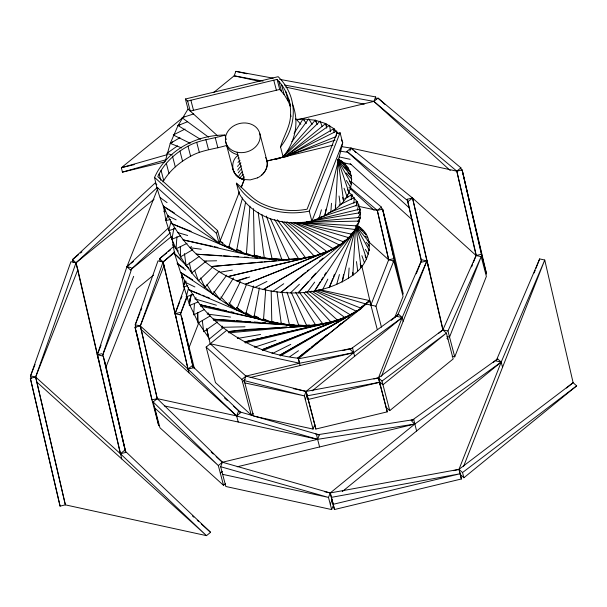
<?xml version="1.0" encoding="UTF-8"?>
<svg xmlns="http://www.w3.org/2000/svg" width="607" height="607" viewBox="0 0 607 607"><rect width="100%" height="100%" fill="white"/><g stroke="black" fill="none" stroke-linecap="round" stroke-linejoin="round"><path stroke-width="0.91" d="M338.236 159.778L335.443 208.96L324.775 215.751L311.877 221.176A69.13 57.718 -14.7 0 1 239.037 193.238L236.396 183.177A69.13 57.718 -14.7 0 0 309.236 211.122L311.877 221.176L342.705 142.804L340.064 132.743L336.703 133.555L307.104 209.187C292.46 211.98 276.989 210.409 263.362 204.278C252.413 199.847 245.554 190.067 236.396 183.177M355.459 228.907L352.834 275.252C316.308 301.004 266.018 296.133 227.815 276.64C189.657 256.966 162.706 219.347 154.557 177.388A69.13 57.718 -14.7 0 1 225.015 135.065L226.214 139.633M356.908 203.368L357.015 201.478L351.256 194.938L344.715 198.777M176.933 236.647L176.045 248.847L187.009 243.377M194.46 303.637L193.641 314.896L204.605 309.426M249.902 206.145L246.396 254.227L236.237 249.257M265.722 289.387L263.461 320.504L254.143 315.951M272.232 352.538L272.156 353.646L290.761 344.359M330.868 211.752L331.483 203.307M336.407 135.718L336.748 131.021L285.298 156.705M348.388 278.294L349.139 267.968M353.858 203.193L354.268 197.563L339.085 205.136M271.185 290.882L271.815 322.772C227.739 312.764 188.989 281.314 171.872 239.249L172.085 237.375M189.945 298.341L189.24 303.955L197.738 321.619L208.717 337.856L206.699 328.592M280.525 146.947A69.13 57.718 -14.7 0 0 278.143 76.687L185.393 99.009L187.631 101.043L277.08 79.388C286.238 88.66 291.14 101.733 290.586 114.731C290.465 126.4 283.598 136.082 280.525 146.947L283.166 157.008L267.004 161.022C268.491 168.078 263.772 174.899 257.558 177.843M180.666 235.713L171.872 239.249L173.921 228.141M191.258 294.706L189.263 305.541L198.057 302.005M327.992 213.14L357.015 201.478C367.888 220.591 350.216 240.842 333.471 248.9C303.379 263.719 267.611 262.178 236.548 251.215L245.615 202.048M172.335 239.917L174.588 253.734L180.567 272.391L189.225 289.979L253.938 317.499L259.409 287.817M262.861 349.42L262.634 350.649L350.861 315.185L311.672 291.094M325.967 209.271L324.775 215.751L342.705 142.804L341.339 139.42M343.532 274.637L342.166 282.043L354.936 230.061M356.165 206.107L357.015 201.478M191.03 294.85L189.24 303.955L183.428 285.244L181.584 273.249M359.648 210.91L360.095 209.089L312.666 220.5M171.098 221.654L168.579 230.728L175.719 228.399M188.686 287.703L186.174 296.777L193.314 294.448M242.504 197.965L228.664 247.846L219.537 241.146M237.474 280.586L237.36 280.995L249.75 276.944M253.529 286.011L245.721 314.123L236.662 307.468M254.758 346.058L254.416 347.272L275.95 340.231M319.153 217.974L321.414 209.802M336.665 284.508L339.442 274.523M357.326 210.083L358.836 204.635L318.667 217.761M165.248 161.325L170.256 143.381L178.026 125.543L188.026 109.07L185.393 99.009M283.727 155.324L283.166 157.008A69.13 57.718 -14.7 0 0 292.331 103.797M121.749 458.93L97.287 354.799L126.931 266.731L157.888 188.033M156.811 184.687L155.043 183.086L72.476 259.614L76.012 262.808L97.287 354.799L102.386 355.907L131.727 268.742M171.872 239.249L165.893 220.591L166.5 218.793M184.665 281.709L183.428 285.244L185.196 280.889M154.011 199.255L76.012 262.808L70.913 261.7L30.547 375.908L35.646 377.015L120.391 453.733L124.458 450.409L210.568 532.324L206.494 535.647L65.374 504.865L35.646 377.015L76.012 262.808L157.19 187.571M502.558 367.288L501.192 362.091L496.094 360.975L539.653 258.916L544.745 260.031L573.114 382.676L458.998 469.348L330.246 492.945L222.405 462.246L157.251 398.624L140.323 325.936L163.101 261.958L174.482 252.004M188.959 372.781L175.066 313.705L184.619 287.278M173.799 246.313L159.565 258.757L163.101 261.958L175.066 313.705L180.165 314.813L186.85 296.315M241.336 187.244L244.28 179.535L237.117 152.22A17.542 14.644 -14.7 0 1 231.396 127.5A17.542 14.644 -14.7 0 1 259.842 133.699L267.004 161.022C268.271 166.462 265.449 171.963 261.336 175.431M35.039 364.481L30.547 375.908L31.23 378.51M35.646 377.015L30.35 378.29L60.085 506.139L65.374 504.865L35.646 377.015L77.833 269.758L76.012 262.808M99.108 361.742L97.287 354.799L101.073 345.178M102.386 355.907L133.684 276.337M170.453 219.491L165.893 220.591L167.972 215.303M140.042 312.582L135.224 324.821L135.998 327.78M140.725 310.837L141.757 308.212M273.173 78.174L235.903 71.353L234.143 75.829L213.641 92.53M225.554 483.673L223.52 485.334L159.96 427.798L153.176 401.94L157.251 398.624L140.323 325.936L164.057 265.6L163.101 261.958L158.002 260.851L135.224 324.821L140.323 325.936L187.988 369.086L236.631 415.932L317.605 439.331L414.809 424.043L501.192 362.091L544.745 260.031L463.475 466.639M185.332 281.663L183.284 286.876L187.844 285.776M176.022 317.347L175.066 313.705L179.862 301.52M180.886 298.91L181.91 296.299M180.165 314.813L187.351 296.542M228.482 246.26L236.548 251.215L219.119 243.498L216.487 233.445L217.602 230.599L157.759 176.614C163.958 163.359 175.203 153.017 187.995 146.181C199.453 139.693 212.716 139.011 225.015 135.065M174.459 213.049L163.177 206.107L219.119 243.498L239.477 191.759M241.191 187.396L244.28 179.535L250.243 179.892L257.55 177.851M189.346 346.809L198.868 322.613M230.205 305.571L236.51 309.79L246.51 284.38M245.714 341.642L245.205 342.932L337.962 320.61L305.67 291.383M309.236 211.122L340.064 132.743M253.521 416.099L244.204 380.589L245.964 376.12L299.517 363.229L353.669 352.652L402.191 317.537L426.896 260.904L412.532 197.996L350.975 148.085L341.604 146.628M238.225 422.024L236.631 415.932L238.392 411.463L319.365 434.862L317.605 439.331L319.608 446.957M332.295 500.76L333.433 505.1L331.672 509.569L225.834 486.488L220.645 466.715L222.405 462.246L317.605 439.331L316.581 434.9M349.807 151.067L350.975 148.085L456.821 171.166L462.109 169.892L486.571 274.03L481.389 254.257L462.109 169.892L483.384 261.883M279.69 79.365L375.657 96.93L373.897 101.407L297.551 119.776M332.727 278.659L329.267 287.468L354.594 230.364M333.425 276.898L334.457 274.258M358.365 213.489L360.095 209.089M206.683 329.1L210.212 343.752L299.517 363.229L298.492 358.798L352.644 348.221L353.669 352.652L306.103 391.409L304.342 395.885L313.053 429.081L254.432 416.296M305.298 399.527L307.059 395.051L308.083 399.482L379.489 382.304L387.236 411.857L315.837 429.043L306.103 391.409L245.964 376.12L210.212 343.752M313.053 429.081L314.813 424.612L306.103 391.409L293.28 388.617M350.709 187.92L377.304 210.409L388.662 259.842L370.862 305.093L361.673 265.358M381.454 327.143L375.961 306.201L393.761 260.949L388.662 259.842L369.033 242.072M394.861 317.347L403.078 296.459L393.761 260.949M416.296 273.78L421.797 259.788L426.896 260.904L428.496 266.989M307.127 395.84L379.489 382.304L378.465 377.873L402.191 317.537L398.662 314.335L350.14 349.457L353.669 352.652L354.625 356.294M330.307 504.371L332.067 499.895L330.474 493.817M381.492 376.325L426.896 260.904L421.599 262.171L407.244 199.271L412.532 197.996L476.093 255.532L481.192 256.647L486.374 276.413L454.734 356.863L452.185 356.301M471.624 266.898L472.656 264.28M473.339 262.528L476.093 255.532L456.821 171.166L373.897 101.407L284.455 85.033M534.137 272.945L535.169 270.312M535.86 268.56L539.653 258.916M317.514 434.756L413.784 419.612L414.809 424.043L330.246 492.945L334.457 509.531L461.388 478.984L458.998 469.348L501.192 362.091L497.657 358.889L412.039 420.294M421.797 259.788L397.099 316.429L402.191 317.537L403.162 321.232M358.433 221.707L360.353 217.382L306.672 222.215M454.734 356.863L447.951 331.005L481.192 256.647L449.544 337.09L446.995 336.536M165.112 209.187L163.867 211.714L165.734 211.388M182.29 276.079L181.455 277.763L183.329 277.437M240.326 281.663L228.664 305.321L220.925 296.982M237.982 337.211L237.36 338.463L260.6 334.472M322.871 289.198L327.856 279.099M358.16 217.655L360.649 212.602L306.459 221.919M162.942 181.895C169.383 170.848 179.444 162.266 190.628 156.242C201.812 149.891 214.734 149.132 226.768 145.376M237.777 170.188L238.46 168.981A17.542 14.644 -14.7 0 1 241.465 165.863M294.069 133.419L303.068 118.942L315.261 120.232L319.593 121.62M217.389 297.028L220.022 299.691L233.52 277.968M229.514 331.559L228.718 332.833L323.182 324.328L299.122 291.997M320.466 281.557L314.487 291.185L357.743 225.933L302.187 222.617M321.467 279.956L322.962 277.551M324.457 275.138L325.951 272.733M357.857 221.396L360.353 217.382M237.587 166.455L238.369 165.294M352.675 275.199C369.435 264.47 377.683 236.996 357.113 225.592M291.876 141.742L308.735 118.828L312.157 124.435M226.798 275.1L212.754 294.19L206.888 284.584M222.352 326.103L221.449 327.332L245.023 326.794M307.37 292.058L314.676 282.134M355.679 226.411L359.61 221.069L302.263 222.374M284.076 155.339L315.261 120.232L316.194 121.87M203.929 285.768L204.931 287.354L219.279 271.2M214.688 319.305L213.626 320.496L287.134 324.882M308.25 281.64L298.227 292.923L352.295 234.317L298.788 222.648M311.383 278.112L315.769 273.18M354.609 229.461L357.743 225.933M238.012 162.418L240.015 160.339M283.105 157.054L320.162 121.074L322.029 126.317M191.41 246.457L190.059 247.77L201.296 249.227M212.579 267.156L198.428 280.897L194.657 270.29M208.284 312.916L207.124 314.039L230.554 317.082M290.594 292.817L299.41 284.258M350.285 234.863L355.71 229.598L300.336 222.412M238.043 155.316C228.536 162.122 232.602 178.17 244.28 179.535C240.516 178.504 236.692 176.561 234.613 173.116M168.147 228.217L126.931 266.731L130.467 269.933L171.288 236.669M130.467 269.933L170.309 232.701M377.311 329.677L369.686 300.602L361.37 308.341L297.688 358.153C253.885 353.509 212.609 328.084 190.09 290.017M238.012 158.791L239.097 157.82M184.353 116.392L121.392 167.699L122.417 172.13L164.558 161.986M78.311 254.857L72.476 259.614L73.159 262.216M80.496 253.073L81.953 251.89M129.845 264.356L126.931 266.731L131.18 267.657M131.309 263.165L133.494 261.382M166.887 252.8L159.565 258.757L160.286 261.496M168.344 251.602L170.544 249.818M284.888 156.773L325.648 123.555L333.873 128.654L338.478 133.881M163.101 261.958L174.808 252.421M153.51 275.146L136.742 288.811L106.043 366.856L125.702 451.851M461.57 170.453L460.888 167.851L377.971 98.084L373.897 101.407L450.235 170.506M190.712 270.335L191.645 272.975L206.205 261.116M409.763 208.307L346.908 151.401L350.975 148.085L353.077 149.982M201.623 305.078L200.34 306.118L262.945 319.775M209.036 339.267L223.588 327.401M253.24 413.284L251.207 414.945L215.455 382.577L206.137 347.075L226.957 330.109M351.187 181.561L381.378 207.093L377.304 210.409L358.069 206.213M305.7 272.285L280.942 292.453L344.139 242.102L295.032 222.61M307.157 271.094L308.614 269.91M319.532 261.01L323.174 258.043M343.562 241.434L345.019 240.251M347.925 237.876L352.295 234.317M164.057 265.6L187.988 369.086L192.062 365.771L240.698 412.616L236.631 415.932L157.251 398.624L151.955 399.892L135.027 327.211L140.323 325.936M409.141 200.765L412.532 197.996L442.958 329.54M460.888 167.851L456.821 171.166L476.176 254.872M251.207 414.945L241.89 379.436L245.964 376.12M242.497 381.75L245.213 379.534M300.124 365.543L298.333 358.737L346.392 319.586M347.841 318.402L349.298 317.211M360.224 308.318L369.686 300.602L319.866 289.736M391.34 320.299L398.662 314.335M312.18 390.878L402.191 317.537M220.333 473.187L222.367 471.525M438.482 333.455L442.852 329.889L476.093 255.532L481.389 254.257M447.951 331.005L442.852 329.889L378.465 377.873L386.211 407.426L389.747 410.628L453.171 358.949L446.388 333.091L442.852 329.889L426.896 260.904M493.286 362.455L497.657 358.889M342.272 491.579L501.192 362.091M566.528 388.048L573.114 382.676L576.65 385.877L463.9 477.747L460.364 474.553L458.998 469.348L453.482 470.675M297.688 358.153L309.927 348.372M311.399 347.189L326.892 334.806M338.698 325.375L340.914 323.599M360.095 308.273L369.686 300.602M463.9 477.747L462.534 472.549L576.65 385.877M389.747 410.628L381.993 381.067L446.388 333.091L382.964 384.77L379.428 381.568L380.452 385.999M177.555 145.839L166.804 153.412L172.244 155.02M284.425 157.061L329.609 125.232L330.481 131.749M199.104 256.518L186.083 265.691L184.467 253.582M196.144 297.87L194.779 298.834L216.426 305.23M217.458 322.029L203.671 331.741L202.313 320.473M273.006 291.299L283.75 283.727M342.872 242.087L349.017 237.762L297.369 222.496M289.934 356.62L298.485 350.717M360.634 307.795L366.074 304.039L318.053 289.843M181.66 147.903L170.256 143.381L172.676 141.939M170.256 143.381L179.983 137.675M285.624 156.947L333.873 128.654L334.116 130.513M180.317 254.97L180.529 256.837L192.791 249.644M210.181 315.928L197.92 323.121L197.707 312.362M320.64 255.888L263.119 289.622L333.471 248.9L290.283 222.344M322.264 254.932L327.932 251.609M329.555 250.661L344.139 242.102M331.141 325.709L279.85 355.178L350.558 315.063L361.37 308.341L349.935 314.912M332.773 324.768L338.494 321.482M340.125 320.549L345.026 317.734M346.665 316.793L348.297 315.852M185.074 129.063L173.23 134.974L190.166 143.26M343.759 165.005L345.444 164.163L338.676 160.855M186.243 281.246L184.74 281.997L194.9 286.967M255.092 287.369L266.936 281.458M332.075 248.946L339.692 245.152L293.12 222.367M349.981 314.805L356.749 311.421L314.411 290.715M200.424 139.306L178.026 125.543L180.643 124.481M178.026 125.543L187.639 121.681M286.853 156.401L336.111 136.598M333.471 248.9L245.243 284.357L320.572 254.318L284.774 221.919M193.716 113.896L182.047 117.712L208.52 137.144M276.162 159.398L281.519 157.645M283.302 157.061L335.072 140.141M349.549 171.386L350.011 171.242L343.243 166.265M177.859 263.681L177.274 263.878L185.666 270.039M319.859 254.022L327.97 251.366M336.961 320.284L345.034 317.643L309.494 291.55M236.442 280.912L246.465 277.718M317.423 255.069L327.279 251.92L286.936 221.752M166.887 154.747L121.392 167.699L134.268 164.603M122.417 172.13L166.09 159.694M290.328 106.415L288.355 101.452L284.129 94.54L279.721 89.449L190.272 111.096L187.631 101.043M267.004 161.022A17.535 14.758 -17.2 0 0 266.17 158.586L267.004 161.022L332.932 145.156M320.572 254.318L227.815 276.64L305.791 258.043L277.255 219.696M388.662 259.842L393.958 258.567L403.276 294.076L391.303 242.337L382.6 209.134L377.304 210.409L388.632 259.379M175.066 313.705L180.362 312.43L193.284 367.812L187.988 369.086M392.797 261.306L394.565 260.881L382.6 209.134L393.958 258.567M97.287 354.799L101.703 353.737M342.659 350.626L352.644 348.221M250.198 377.554L353.669 352.652M373.882 378.973L378.465 377.873L381.993 381.067M77.833 269.758L120.391 453.733L125.679 452.458L104.616 361.393L105.77 365.672M411.038 420.272L413.784 419.612M237.216 466.783L414.809 424.043L416.63 430.993M306.103 391.409L378.465 377.873M331.27 497.376L460.023 473.779L333.091 504.326L332.067 499.895M367.804 246.017L369.344 245.752L366.12 242.276M220.295 272.186L232.382 270.115M303.022 257.975L314.176 256.055L281.929 221.305M321.012 324.092L331.24 322.332L303.508 292.445M255.729 262.55L211.327 266.549L289.531 259.773L270.32 218.512M257.618 262.376L262.338 261.951M264.227 261.784L269.895 261.276M271.784 261.101L276.504 260.676M278.393 260.509L283.12 260.084M285.95 259.826L305.791 258.043M279.379 327.514L228.186 331.665C268.598 325.2 312.347 332.257 350.558 315.063L261.981 349.761L337.538 320.397L244.598 341.9L322.658 324.001L315.132 324.616M282.202 327.287L286.906 326.9M289.729 326.672L294.433 326.293M298.196 325.989L301.96 325.686M306.664 325.299L309.487 325.071M295.821 119.45L303.068 118.942L304.289 120.383M348.911 187.715L350.785 187.669L346.385 180.469M204.384 261.056L216.646 260.775M288.302 259.143L298.674 258.908L274.614 219.514M306.307 325.405L315.739 325.185L295.601 292.225M234.522 320.671L213.186 319.199L289 325.003L306.323 325.61L298.765 325.094M221.676 255.729L196.236 254.204L272.247 259.31L261.845 214.324M223.566 255.835L230.159 256.23M233.93 256.458L238.642 256.738M244.295 257.08L248.066 257.3M254.667 257.694L257.489 257.861M264.091 258.256L265.972 258.37M271.625 258.711L289.531 259.773M220.933 309.479L200.022 304.706L271.154 322.036L289 325.003L306.922 326.065L291.314 292.536M236.411 320.8L242.079 321.186M244.917 321.384L250.585 321.771M254.363 322.036L258.142 322.294M262.869 322.62L265.699 322.818M271.367 323.205L274.205 323.402M289.319 324.442L294.046 324.768M271.526 258.332L281.898 259.675L266.382 216.054M289.592 324.737L298.963 325.951L286.929 292.126M339.844 151.105L348.281 152.41M263.028 81.11L234.143 75.829L259.971 81.459M235.903 71.353L246.973 73.766M285.791 87.089L364.192 104.192M339.078 156.894L350.118 159.307M342.758 162.6L351.043 164.414M212.412 246.26L182.95 239.833L254.424 256.48L253.483 208.649M214.248 246.662L217.936 247.459M253.84 255.289L260.282 256.7M262.125 257.102L272.247 259.31M365.331 303.887L375.961 306.201M273.067 321.983L289.638 325.595L281.997 292.551M244.811 382.903L304.342 395.885L244.204 380.589M315.67 434.058L319.365 434.862M164.383 405.916L317.605 439.331M324.722 491.746L330.246 492.945L328.486 497.421L331.672 509.569M222.64 474.34L328.486 497.421L220.645 466.715M222.777 309.904L226.457 310.738M231.055 311.786L233.809 312.415M280.722 323.121L289 325.003M177.714 232.557L187.639 235.486M254.386 255.221L264.311 258.15L258.172 212.291M271.45 321.498L281.367 324.426L276.989 291.671M244.28 179.535L240.675 178.276M320.458 121.893L325.648 123.555L326.247 125.33M339.928 160.749L342.56 161.796C358.889 174.717 350.618 198.906 335.443 208.96L335.368 205.181M191.159 231.366L171.834 223.695L236.548 251.215M236.851 249.507L241.245 251.245M246.518 253.339L254.424 256.48M315.928 290.29L361.529 308.394L280.51 355.914L280.487 354.807M189.225 289.979L200.644 294.516M202.404 295.214L205.037 296.262M206.797 296.952L209.43 297.999M254.242 315.792L258.635 317.537M263.028 319.282L271.815 322.772M357.295 226.517L360.786 227.951L357.508 226.039M263.279 318.819L271.154 322.036M360.421 229.461L362.963 230.706M167.676 215.72L176.144 219.863M239.848 177.859C236.404 176.167 233.961 172.874 232.898 169.224L225.728 141.909M338.494 159.474L342.56 161.796L338.084 159.019M345.095 166.348L348.319 168.329L338.152 159.96M221.229 241.798L222.837 242.785M192.662 279.827L180.567 272.391L216.024 296.095M245.873 312.544L253.938 317.499M363.988 233.05L366.393 234.56L357.037 226.699M348.418 192.449L352.09 194.801L352.318 196.668M217.602 297.149L219.18 298.196M225.478 302.415L227.056 303.47M365.247 236.1L367.531 237.777M160.21 197.601L167.054 202.624M344.245 167.418L350.322 171.963M177.115 263.127L183.883 268.188M236.684 307.681L245.016 313.902M346.908 151.401L408.465 201.319M377.971 98.084L384.975 104.427M354.473 151.249L355.869 152.509M350.095 163.556L412.707 220.227M347.917 172.798L351.4 175.947L337.94 160.073M350.216 188.671L374.049 210.242M446.805 338.114L447.981 339.176M188.026 109.07L217.572 135.809M154.557 177.388L216.487 233.445M157.198 187.442L219.119 243.498M411.857 421.379L414.809 424.043M458.998 469.348L462.534 472.549M180.848 259.401L174.588 253.734L189.073 268.385M228.862 302.855L236.51 309.79M206.137 347.075L241.89 379.436M224.575 398.017L227.382 400.559M233.687 406.273L240.698 412.616M141.294 329.631L236.631 415.932M211.228 452.132L213.323 454.028M216.115 456.555L222.405 462.246L218.33 465.561L223.52 485.334M154.777 408.025L218.33 465.561L153.176 401.94M192.411 515.889L193.808 517.156M197.298 520.313L198.694 521.58M201.486 524.107L210.568 532.324M37.012 382.22L206.494 535.647L120.391 453.733M367.212 240.296L369.299 242.231L356.635 226.95M295.723 118.744L300.882 124.306M346.02 172.957L351.825 179.209M172.563 244.856L178.367 251.108M303.068 118.942L306.459 123.494M349.397 181.197L351.658 184.24L337.659 159.618M213.808 291.337L220.022 299.691M368.274 249.014L369.39 250.547L356.59 227.443M365.368 249.409L368.305 254.212M234.173 172.38L232.898 169.224M315.261 120.232L317.249 124.496M347.454 189.376L349.048 192.791L337.947 159.945M200.56 277.96L204.931 287.354M365.057 255.668L366.605 259.098L356.18 227.033M265.57 157.463L265.729 157.866M344.055 188.238L346.885 196.198M361.886 255.668L364.405 262.74M428.732 267.884L429.908 272.384M375.657 96.93L376.34 99.533M381.378 207.093L382.091 209.825M288.682 98.842L290.358 105.246M285.715 91.391L288.355 101.452M290.586 114.731L291.064 116.559M281.496 84.479L284.129 94.54M278.932 81.528L281.572 91.589M277.08 79.388L279.721 89.449M273.772 80.253L276.413 90.306M215.28 137.835L217.913 147.896M205.856 139.511L208.497 149.572M190.864 100.201L193.496 110.262M196.698 142.319L199.339 152.372M217.602 230.599L220.242 240.66M187.995 146.181L190.628 156.242M179.915 151.037L182.555 161.09M172.638 156.765L175.279 166.826M166.31 163.268L168.951 173.329M161.067 170.4L163.708 180.454M159.148 174.004L160.832 180.4M182.024 318.758L181.318 316.072L193.284 367.812M182.495 320.549L194.422 368.752M135.027 327.211L139.276 343.387M103.494 356.999L104.404 360.467M30.35 378.29L60.085 506.139M102.795 354.435L125.679 452.458M407.244 199.271L421.501 260.904M460.364 474.553L461.388 478.984M360.353 264.69L360.99 267.459L356.081 227.405M325.648 123.555L326.718 128.176M342.743 197.472L343.6 201.167L338.114 160.263M386.211 407.426L387.236 411.857M314.813 424.612L315.837 429.043M333.433 505.1L334.457 509.531M298.12 357.804L298.333 358.737M189.293 262.816L191.645 272.975M154.906 409.194L158.738 425.757L151.955 399.892L135.998 330.906M360.194 263.795L360.99 267.459M163.488 205.849L165.893 220.591M347.5 194.566L347.872 197.358M356.461 261.594L357.705 270.904M339.07 195.985L340.193 204.369M197.556 319.752L197.738 321.619L197.67 312.43M351.256 194.938L351.354 199.635M352.781 272.52L352.834 275.252L352.652 272.475M333.873 128.654L333.941 132.432M180.325 246.442L180.529 256.837M352.09 194.801L352.106 196.683M241.882 179.361A17.542 14.644 -14.7 0 1 244.363 176.91M238.194 177.365A17.542 14.644 -14.7 0 1 242.246 171.956M259.842 133.699A17.542 14.644 -14.7 0 1 237.117 152.22M237.769 154.702A17.542 14.644 -14.7 0 1 226.381 144.398M238.285 172.858A17.542 14.644 -14.7 0 1 239.818 170.817M240.402 170.18A17.542 14.644 -14.7 0 1 241.677 168.981M238.953 164.656A17.542 14.644 -14.7 0 1 240.918 162.896M239.735 178.382A17.542 14.644 -14.7 0 1 241.267 176.341M241.852 175.711A17.542 14.644 -14.7 0 1 243.126 174.505"/></g></svg>
